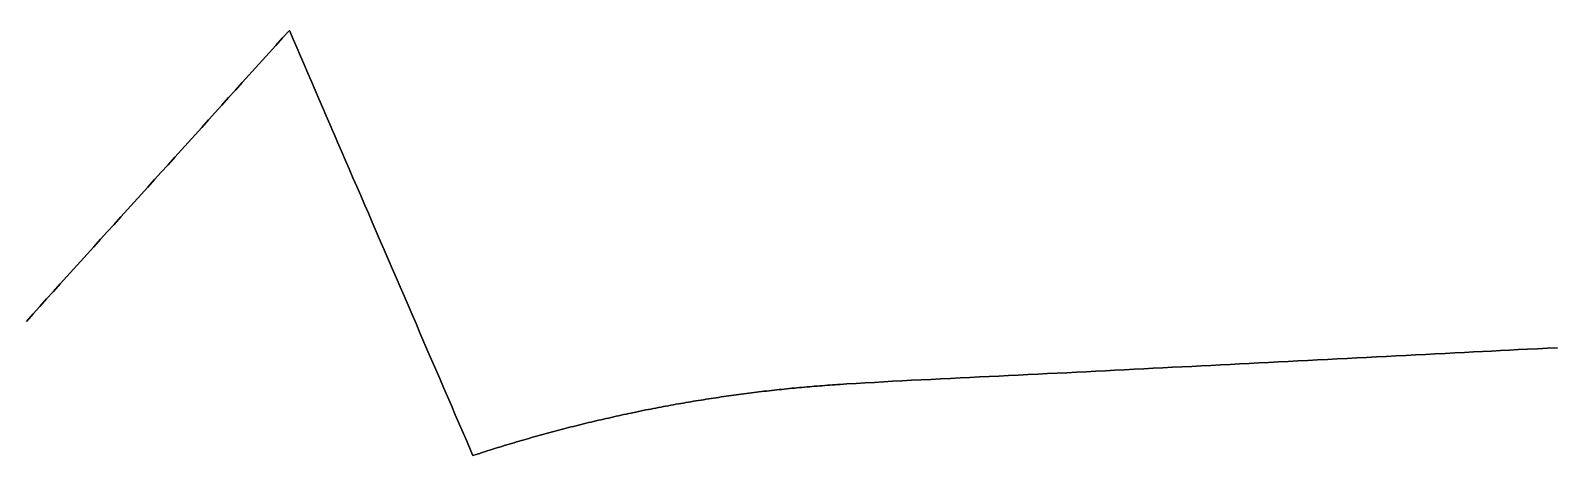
# Model space of a CAD drawing. Header units: inches. Extents: x 130170 to 284068, y 377793 to 804530.
# Drawn here: x 176756 to 178269, y 650651 to 651073 of the extents above; entities that cross this region are included whole.
import ezdxf

# ---------------------------------------------------------------- set-up
doc = ezdxf.new("R2010")
doc.units = ezdxf.units.IN
doc.header["$MEASUREMENT"] = 0
doc.layers.add('muni_il', color=7, linetype='Continuous')

msp = doc.modelspace()

# ---------------------------------------------------------------- linework, layer by layer
at = {"layer": 'muni_il'}
for points in [[(178271.8, 650757.7), (178261.9, 650757.2), (178252, 650756.7), (178242.1, 650756.2), (178233.1, 650755.8), (178224.2, 650755.3), (178215.3, 650754.8), (178206.3, 650754.4), (178197.4, 650753.9), (178188.5, 650753.5), (178179.5, 650753), (178169.8, 650752.5), (178160.1, 650752), (178150.3, 650751.5), (178140.6, 650751), (178130.9, 650750.6), (178121.1, 650750.1), (178111.4, 650749.6), (178101.7, 650749.1), (178092, 650748.6), (178082.2, 650748.1), (178072.5, 650747.6), (178062.8, 650747.1), (178053, 650746.6), (178043.3, 650746.1), (178033.6, 650745.6), (178023.9, 650745.1), (178014.1, 650744.6), (178004.4, 650744.1), (177994.7, 650743.6), (177984.9, 650743.1), (177975.2, 650742.6), (177965.7, 650742.1), (177956.2, 650741.7), (177946.7, 650741.2), (177937.1, 650740.7), (177927.6, 650740.2), (177918.1, 650739.7), (177908.6, 650739.2), (177899, 650738.8), (177889.5, 650738.3), (177880, 650737.8), (177870.5, 650737.3), (177861, 650736.8), (177851.5, 650736.3), (177841.9, 650735.8), (177832.4, 650735.4), (177822.9, 650734.9), (177813.4, 650734.4), (177803.9, 650733.9), (177794.3, 650733.4), (177784.8, 650732.9), (177775.2, 650732.5), (177765.5, 650732), (177755.8, 650731.5), (177746.2, 650731), (177736.5, 650730.6), (177726.9, 650730.1), (177717.2, 650729.6), (177707.6, 650729.2), (177697.9, 650728.7), (177688.3, 650728.2), (177678.6, 650727.7), (177669, 650727.3), (177659.3, 650726.8), (177649.6, 650726.3), (177640, 650725.8), (177630.3, 650725.4), (177620.7, 650724.9), (177611.6, 650724.4), (177602.6, 650723.8), (177593.6, 650723.3), (177584.5, 650722.7), (177575.5, 650722.2), (177566.4, 650721.7), (177559.5, 650721.2), (177557, 650721.1), (177554.5, 650720.9), (177551.9, 650720.7), (177549.4, 650720.6), (177546.9, 650720.4), (177544.4, 650720.2), (177541.9, 650720), (177539.3, 650719.8), (177536.8, 650719.6), (177534.3, 650719.4), (177531.8, 650719.2), (177529.3, 650719), (177526.8, 650718.8), (177524.2, 650718.5), (177521.7, 650718.3), (177519.2, 650718.1), (177516.7, 650717.8), (177514.2, 650717.6), (177511.7, 650717.4), (177509.2, 650717.1), (177506.6, 650716.9), (177504.1, 650716.6), (177501.6, 650716.3), (177499.1, 650716.1), (177496.6, 650715.8), (177494.1, 650715.5), (177491.6, 650715.3), (177489.1, 650715), (177486.6, 650714.7), (177484, 650714.4), (177481.5, 650714.1), (177479, 650713.8), (177476.5, 650713.5), (177474, 650713.2), (177471.5, 650712.9), (177469, 650712.6), (177466.5, 650712.2), (177464, 650711.9), (177461.5, 650711.6), (177459, 650711.2), (177456.5, 650710.9), (177454, 650710.6), (177451.5, 650710.2), (177449, 650709.9), (177446.5, 650709.5), (177444, 650709.2), (177441.5, 650708.8), (177439, 650708.4), (177436.5, 650708), (177434, 650707.7), (177431.5, 650707.3), (177429, 650706.9), (177426.5, 650706.5), (177424, 650706.1), (177421.5, 650705.7), (177419, 650705.3), (177416.5, 650704.9), (177414, 650704.5), (177411.5, 650704.1), (177409, 650703.7), (177406.5, 650703.2), (177404.1, 650702.8), (177401.6, 650702.4), (177399.1, 650701.9), (177396.6, 650701.5), (177394.1, 650701), (177391.6, 650700.6), (177389.1, 650700.1), (177386.7, 650699.7), (177384.2, 650699.2), (177381.7, 650698.8), (177379.2, 650698.3), (177376.7, 650697.8), (177374.3, 650697.3), (177371.8, 650696.8), (177369.3, 650696.4), (177366.8, 650695.9), (177359.5, 650694.4), (177352.2, 650692.8), (177349.7, 650692.3), (177347.2, 650691.8), (177344.7, 650691.3), (177342.2, 650690.7), (177339.7, 650690.2), (177337.3, 650689.6), (177334.8, 650689.1), (177332.3, 650688.5), (177329.8, 650687.9), (177327.3, 650687.4), (177324.8, 650686.8), (177322.3, 650686.2), (177319.8, 650685.6), (177317.4, 650685.1), (177314.9, 650684.5), (177312.4, 650683.9), (177309.9, 650683.3), (177307.4, 650682.7), (177305, 650682.1), (177302.5, 650681.5), (177300, 650680.9), (177297.5, 650680.2), (177295, 650679.6), (177292.6, 650679), (177290.1, 650678.4), (177287.6, 650677.7), (177285.2, 650677.1), (177282.7, 650676.4), (177280.2, 650675.8), (177277.8, 650675.1), (177275.3, 650674.5), (177272.8, 650673.8), (177270.4, 650673.2), (177267.9, 650672.5), (177265.4, 650671.8), (177263, 650671.1), (177260.5, 650670.5), (177258.1, 650669.8), (177255.6, 650669.1), (177253.1, 650668.4), (177250.7, 650667.7), (177248.2, 650667), (177245.8, 650666.3), (177243.3, 650665.6), (177240.9, 650664.8), (177238.4, 650664.1), (177236, 650663.4), (177233.5, 650662.7), (177231.1, 650661.9), (177228.7, 650661.2), (177226.2, 650660.5), (177223.8, 650659.7), (177221.3, 650659), (177218.9, 650658.2), (177216.5, 650657.5), (177214, 650656.7), (177211.6, 650655.9), (177209.2, 650655.2), (177206.7, 650654.4), (177204.3, 650653.6), (177201.9, 650652.8), (177199.4, 650652), (177195.1, 650650.6), (177193.1, 650655.2), (177189.3, 650664.2), (177185.4, 650673.2), (177181.5, 650682.2), (177177.6, 650691.2), (177173.7, 650700.2), (177169.9, 650709.2), (177166, 650718.2), (177162.1, 650727.2), (177158.2, 650736.1), (177154.3, 650745.1), (177150.4, 650754.1), (177146.5, 650763.3), (177142.5, 650772.4), (177138.6, 650781.6), (177134.6, 650790.8), (177130.7, 650799.9), (177126.7, 650809.1), (177122.8, 650818.2), (177118.8, 650827.4), (177114.9, 650836.5), (177110.9, 650845.7), (177107, 650854.8), (177103, 650864), (177099.1, 650873.2), (177095.1, 650882.3), (177095.1, 650882.3), (177091.3, 650891.2), (177087.5, 650900), (177083.7, 650908.8), (177079.9, 650917.7), (177076, 650926.5), (177072.2, 650935.3), (177068.4, 650944.2), (177064.6, 650953), (177060.8, 650961.8), (177057, 650970.7), (177056.8, 650971.1), (177053.1, 650979.6), (177049.5, 650988.1), (177045.8, 650996.5), (177042.2, 651005), (177038.5, 651013.5), (177034.8, 651022), (177031.2, 651030.4), (177027.5, 651038.9), (177023.9, 651047.4), (177020.2, 651055.9), (177016.5, 651064.3), (177012.9, 651072.8), (177006.2, 651065.4), (176999.5, 651058), (176992.8, 651050.6), (176986.1, 651043.2), (176979.4, 651035.8), (176972.7, 651028.4), (176966, 651021), (176959.3, 651013.6), (176952.6, 651006.2), (176945.9, 650998.7), (176939.2, 650991.3), (176932.5, 650983.9), (176925.9, 650976.5), (176919.2, 650969.1), (176912.5, 650961.7), (176905.8, 650954.3), (176899.1, 650946.9), (176892.4, 650939.5), (176885.7, 650932.1), (176879, 650924.7), (176872.3, 650917.3), (176865.6, 650909.8), (176858.9, 650902.4), (176852.2, 650895), (176845.5, 650887.6), (176838.8, 650880.2), (176832.1, 650872.8), (176825.5, 650865.4), (176818.8, 650858), (176812.1, 650850.6), (176805.4, 650843.2), (176798.7, 650835.8), (176792, 650828.4), (176785.3, 650821), (176778.6, 650813.5), (176771.9, 650806.1), (176765.2, 650798.7), (176758.5, 650791.3), (176751.8, 650783.9)], [(176751.8, 650783.9), (176758.5, 650791.3), (176765.2, 650798.7), (176771.9, 650806.1), (176778.6, 650813.5), (176785.3, 650821), (176792, 650828.4), (176798.7, 650835.8), (176805.4, 650843.2), (176812.1, 650850.6), (176818.8, 650858), (176825.5, 650865.4), (176832.1, 650872.8), (176838.8, 650880.2), (176845.5, 650887.6), (176852.2, 650895), (176858.9, 650902.4), (176865.6, 650909.8), (176872.3, 650917.3), (176879, 650924.7), (176885.7, 650932.1), (176892.4, 650939.5), (176899.1, 650946.9), (176905.8, 650954.3), (176912.5, 650961.7), (176919.2, 650969.1), (176925.9, 650976.5), (176932.5, 650983.9), (176939.2, 650991.3), (176945.9, 650998.7), (176952.6, 651006.2), (176959.3, 651013.6), (176966, 651021), (176972.7, 651028.4), (176979.4, 651035.8), (176986.1, 651043.2), (176992.8, 651050.6), (176999.5, 651058), (177006.2, 651065.4), (177012.9, 651072.8), (177016.5, 651064.3), (177020.2, 651055.9), (177023.9, 651047.4), (177027.5, 651038.9), (177031.2, 651030.4), (177034.8, 651022), (177038.5, 651013.5), (177042.2, 651005), (177045.8, 650996.5), (177049.5, 650988.1), (177053.1, 650979.6), (177056.8, 650971.1), (177057, 650970.7), (177060.8, 650961.8), (177064.6, 650953), (177068.4, 650944.2), (177072.2, 650935.3), (177076, 650926.5), (177079.9, 650917.7), (177083.7, 650908.8), (177087.5, 650900), (177091.3, 650891.2), (177095.1, 650882.3), (177095.1, 650882.3), (177099.1, 650873.2), (177103, 650864), (177107, 650854.8), (177110.9, 650845.7), (177114.9, 650836.5), (177118.8, 650827.4), (177122.8, 650818.2), (177126.7, 650809.1), (177130.7, 650799.9), (177134.6, 650790.8), (177138.6, 650781.6), (177142.5, 650772.4), (177146.5, 650763.3), (177150.4, 650754.1), (177154.3, 650745.1), (177158.2, 650736.1), (177162.1, 650727.2), (177166, 650718.2), (177169.9, 650709.2), (177173.7, 650700.2), (177177.6, 650691.2), (177181.5, 650682.2), (177185.4, 650673.2), (177189.3, 650664.2), (177193.1, 650655.2), (177195.1, 650650.6), (177199.4, 650652), (177201.9, 650652.8), (177204.3, 650653.6), (177206.7, 650654.4), (177209.2, 650655.2), (177211.6, 650655.9), (177214, 650656.7), (177216.5, 650657.5), (177218.9, 650658.2), (177221.3, 650659), (177223.8, 650659.7), (177226.2, 650660.5), (177228.7, 650661.2), (177231.1, 650661.9), (177233.5, 650662.7), (177236, 650663.4), (177238.4, 650664.1), (177240.9, 650664.8), (177243.3, 650665.6), (177245.8, 650666.3), (177248.2, 650667), (177250.7, 650667.7), (177253.1, 650668.4), (177255.6, 650669.1), (177258.1, 650669.8), (177260.5, 650670.5), (177263, 650671.1), (177265.4, 650671.8), (177267.9, 650672.5), (177270.4, 650673.2), (177272.8, 650673.8), (177275.3, 650674.5), (177277.8, 650675.1), (177280.2, 650675.8), (177282.7, 650676.4), (177285.2, 650677.1), (177287.6, 650677.7), (177290.1, 650678.4), (177292.6, 650679), (177295, 650679.6), (177297.5, 650680.2), (177300, 650680.9), (177302.5, 650681.5), (177305, 650682.1), (177307.4, 650682.7), (177309.9, 650683.3), (177312.4, 650683.9), (177314.9, 650684.5), (177317.4, 650685.1), (177319.8, 650685.6), (177322.3, 650686.2), (177324.8, 650686.8), (177327.3, 650687.4), (177329.8, 650687.9), (177332.3, 650688.5), (177334.8, 650689.1), (177337.3, 650689.6), (177339.7, 650690.2), (177342.2, 650690.7), (177344.7, 650691.3), (177347.2, 650691.8), (177349.7, 650692.3), (177352.2, 650692.8), (177359.5, 650694.4), (177366.8, 650695.9), (177369.3, 650696.4), (177371.8, 650696.8), (177374.3, 650697.3), (177376.7, 650697.8), (177379.2, 650698.3), (177381.7, 650698.8), (177384.2, 650699.2), (177386.7, 650699.7), (177389.1, 650700.1), (177391.6, 650700.6), (177394.1, 650701), (177396.6, 650701.5), (177399.1, 650701.9), (177401.6, 650702.4), (177404.1, 650702.8), (177406.5, 650703.2), (177409, 650703.7), (177411.5, 650704.1), (177414, 650704.5), (177416.5, 650704.9), (177419, 650705.3), (177421.5, 650705.7), (177424, 650706.1), (177426.5, 650706.5), (177429, 650706.9), (177431.5, 650707.3), (177434, 650707.7), (177436.5, 650708), (177439, 650708.4), (177441.5, 650708.8), (177444, 650709.2), (177446.5, 650709.5), (177449, 650709.9), (177451.5, 650710.2), (177454, 650710.6), (177456.5, 650710.9), (177459, 650711.2), (177461.5, 650711.6), (177464, 650711.9), (177466.5, 650712.2), (177469, 650712.6), (177471.5, 650712.9), (177474, 650713.2), (177476.5, 650713.5), (177479, 650713.8), (177481.5, 650714.1), (177484, 650714.4), (177486.6, 650714.7), (177489.1, 650715), (177491.6, 650715.3), (177494.1, 650715.5), (177496.6, 650715.8), (177499.1, 650716.1), (177501.6, 650716.3), (177504.1, 650716.6), (177506.6, 650716.9), (177509.2, 650717.1), (177511.7, 650717.4), (177514.2, 650717.6), (177516.7, 650717.8), (177519.2, 650718.1), (177521.7, 650718.3), (177524.2, 650718.5), (177526.8, 650718.8), (177529.3, 650719), (177531.8, 650719.2), (177534.3, 650719.4), (177536.8, 650719.6), (177539.3, 650719.8), (177541.9, 650720), (177544.4, 650720.2), (177546.9, 650720.4), (177549.4, 650720.6), (177551.9, 650720.7), (177554.5, 650720.9), (177557, 650721.1), (177559.5, 650721.2), (177566.4, 650721.7), (177575.5, 650722.2), (177584.5, 650722.7), (177593.6, 650723.3), (177602.6, 650723.8), (177611.6, 650724.4), (177620.7, 650724.9), (177630.3, 650725.4), (177640, 650725.8), (177649.6, 650726.3), (177659.3, 650726.8), (177669, 650727.3), (177678.6, 650727.7), (177688.3, 650728.2), (177697.9, 650728.7), (177707.6, 650729.2), (177717.2, 650729.6), (177726.9, 650730.1), (177736.5, 650730.6), (177746.2, 650731), (177755.8, 650731.5), (177765.5, 650732), (177775.2, 650732.5), (177784.8, 650732.9), (177794.3, 650733.4), (177803.9, 650733.9), (177813.4, 650734.4), (177822.9, 650734.9), (177832.4, 650735.4), (177841.9, 650735.8), (177851.5, 650736.3), (177861, 650736.8), (177870.5, 650737.3), (177880, 650737.8), (177889.5, 650738.3), (177899, 650738.8), (177908.6, 650739.2), (177918.1, 650739.7), (177927.6, 650740.2), (177937.1, 650740.7), (177946.7, 650741.2), (177956.2, 650741.7), (177965.7, 650742.1), (177975.2, 650742.6), (177984.9, 650743.1), (177994.7, 650743.6), (178004.4, 650744.1), (178014.1, 650744.6), (178023.9, 650745.1), (178033.6, 650745.6), (178043.3, 650746.1), (178053, 650746.6), (178062.8, 650747.1), (178072.5, 650747.6), (178082.2, 650748.1), (178092, 650748.6), (178101.7, 650749.1), (178111.4, 650749.6), (178121.1, 650750.1), (178130.9, 650750.6), (178140.6, 650751), (178150.3, 650751.5), (178160.1, 650752), (178169.8, 650752.5), (178179.5, 650753), (178188.5, 650753.5), (178197.4, 650753.9), (178206.3, 650754.4), (178215.3, 650754.8), (178224.2, 650755.3), (178233.1, 650755.8), (178242.1, 650756.2), (178252, 650756.7), (178261.9, 650757.2), (178271.8, 650757.7)]]:
    msp.add_lwpolyline(points, dxfattribs=at)

doc.saveas('drawing.dxf')
